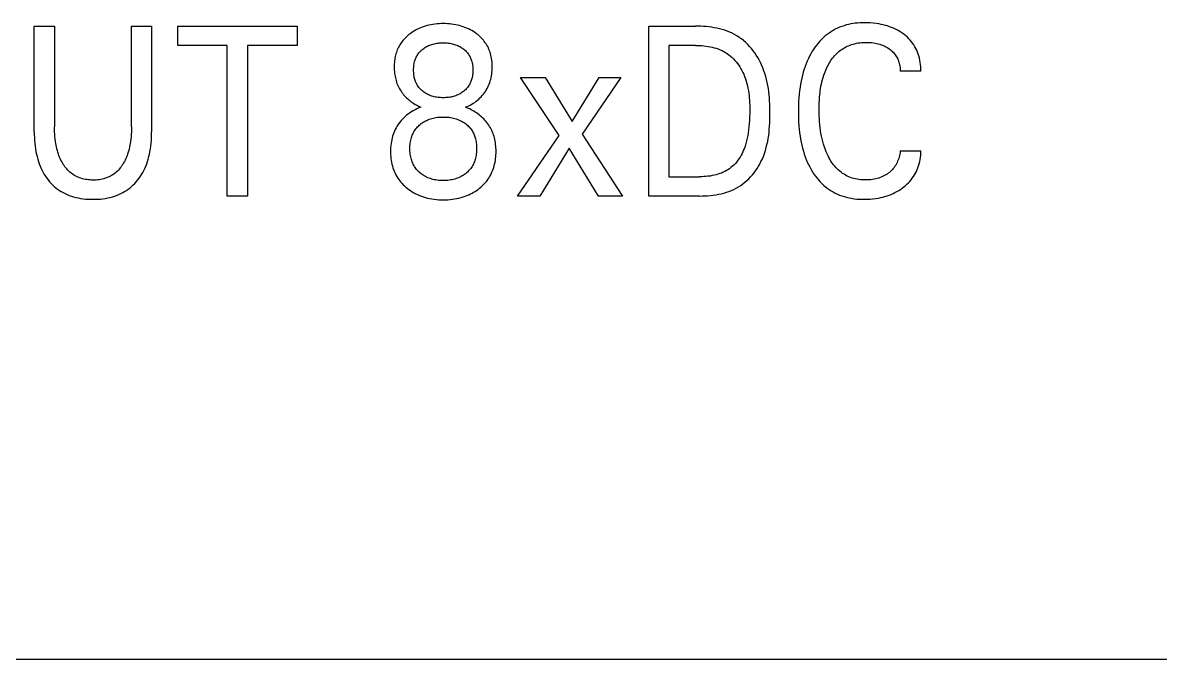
# Model space of a CAD drawing. Extents: x 0 to 420, y 0 to 297.
# Drawn here: x 161.3 to 176.03, y 225.97 to 234.21 of the extents above; entities that cross this region are included whole.
import ezdxf

# ---------------------------------------------------------------- set-up
doc = ezdxf.new("R2010")
doc.units = 0
doc.header["$LTSCALE"] = 23.1
doc.layers.add('10000_FRONT', color=7, linetype='CONTINUOUS')

msp = doc.modelspace()

# ---------------------------------------------------------------- linework, layer by layer
at = {"layer": '10000_FRONT', "color": 7, "linetype": 'CONTINUOUS'}
for p, q in [((161.448, 232.798), (161.448, 234.168)), ((161.448, 234.168), (161.71, 234.168)), ((161.71, 234.168), (161.71, 232.863)), ((162.707, 232.863), (162.707, 234.168)), ((162.707, 234.168), (162.968, 234.168)), ((162.968, 234.168), (162.968, 232.798)), ((163.305, 233.919), (163.305, 234.168)), ((163.305, 234.168), (164.85, 234.168)), ((164.85, 234.168), (164.85, 233.919)), ((166.461, 234.152), (166.438, 234.143)), ((166.485, 234.161), (166.461, 234.152)), ((166.509, 234.169), (166.485, 234.161)), ((166.533, 234.176), (166.509, 234.169)), ((166.557, 234.181), (166.533, 234.176)), ((166.582, 234.187), (166.557, 234.181)), ((166.608, 234.191), (166.582, 234.187)), ((166.635, 234.195), (166.608, 234.191)), ((166.662, 234.198), (166.635, 234.195)), ((166.689, 234.2), (166.662, 234.198)), ((166.716, 234.201), (166.689, 234.2)), ((166.743, 234.201), (166.716, 234.201)), ((166.77, 234.201), (166.743, 234.201)), ((166.797, 234.2), (166.77, 234.201)), ((166.824, 234.198), (166.797, 234.2)), ((166.85, 234.195), (166.824, 234.198)), ((166.877, 234.191), (166.85, 234.195)), ((166.904, 234.187), (166.877, 234.191)), ((166.928, 234.181), (166.904, 234.187)), ((166.953, 234.176), (166.928, 234.181)), ((166.977, 234.169), (166.953, 234.176)), ((167.001, 234.161), (166.977, 234.169)), ((167.024, 234.152), (167.001, 234.161)), ((167.047, 234.143), (167.024, 234.152)), ((169.403, 231.968), (169.403, 234.168)), ((169.403, 234.168), (170.009, 234.168)), ((170.044, 234.168), (170.009, 234.168)), ((170.078, 234.167), (170.044, 234.168)), ((170.113, 234.165), (170.078, 234.167)), ((170.148, 234.162), (170.113, 234.165)), ((170.183, 234.159), (170.148, 234.162)), ((170.218, 234.154), (170.183, 234.159)), ((170.252, 234.148), (170.218, 234.154)), ((170.286, 234.141), (170.252, 234.148)), ((171.873, 234.153), (171.845, 234.141)), ((171.902, 234.164), (171.873, 234.153)), ((171.931, 234.174), (171.902, 234.164)), ((171.96, 234.183), (171.931, 234.174)), ((171.989, 234.19), (171.96, 234.183)), ((172.018, 234.196), (171.989, 234.19)), ((172.047, 234.201), (172.018, 234.196)), ((172.077, 234.205), (172.047, 234.201)), ((172.106, 234.208), (172.077, 234.205)), ((172.136, 234.21), (172.106, 234.208)), ((172.166, 234.212), (172.136, 234.21)), ((172.196, 234.212), (172.166, 234.212)), ((172.234, 234.212), (172.196, 234.212)), ((172.271, 234.21), (172.234, 234.212)), ((172.309, 234.207), (172.271, 234.21)), ((172.346, 234.202), (172.309, 234.207)), ((172.383, 234.197), (172.346, 234.202)), ((172.412, 234.191), (172.383, 234.197)), ((172.439, 234.185), (172.412, 234.191)), ((172.467, 234.178), (172.439, 234.185)), ((172.495, 234.17), (172.467, 234.178)), ((172.522, 234.161), (172.495, 234.17)), ((172.548, 234.15), (172.522, 234.161)), ((172.573, 234.14), (172.548, 234.15)), ((166.233, 233.997), (166.221, 233.983)), ((166.245, 234.01), (166.233, 233.997)), ((166.258, 234.023), (166.245, 234.01)), ((166.271, 234.036), (166.258, 234.023)), ((166.284, 234.048), (166.271, 234.036)), ((166.298, 234.059), (166.284, 234.048)), ((166.313, 234.07), (166.298, 234.059)), ((166.33, 234.082), (166.313, 234.07)), ((166.347, 234.094), (166.33, 234.082)), ((166.364, 234.105), (166.347, 234.094)), ((166.382, 234.115), (166.364, 234.105)), ((166.401, 234.125), (166.382, 234.115)), ((166.419, 234.134), (166.401, 234.125)), ((166.438, 234.143), (166.419, 234.134)), ((167.069, 234.133), (167.047, 234.143)), ((167.091, 234.122), (167.069, 234.133)), ((167.112, 234.11), (167.091, 234.122)), ((167.133, 234.098), (167.112, 234.11)), ((167.153, 234.084), (167.133, 234.098)), ((167.173, 234.07), (167.153, 234.084)), ((167.189, 234.058), (167.173, 234.07)), ((167.204, 234.045), (167.189, 234.058)), ((167.22, 234.031), (167.204, 234.045)), ((167.234, 234.017), (167.22, 234.031)), ((167.248, 234.002), (167.234, 234.017)), ((167.262, 233.987), (167.248, 234.002)), ((170.321, 234.133), (170.286, 234.141)), ((170.354, 234.124), (170.321, 234.133)), ((170.387, 234.114), (170.354, 234.124)), ((170.42, 234.103), (170.387, 234.114)), ((170.452, 234.09), (170.42, 234.103)), ((170.484, 234.075), (170.452, 234.09)), ((170.514, 234.06), (170.484, 234.075)), ((170.544, 234.043), (170.514, 234.06)), ((170.574, 234.023), (170.544, 234.043)), ((170.603, 234.003), (170.574, 234.023)), ((170.631, 233.98), (170.603, 234.003)), ((171.641, 233.997), (171.619, 233.974)), ((171.664, 234.019), (171.641, 233.997)), ((171.688, 234.041), (171.664, 234.019)), ((171.713, 234.061), (171.688, 234.041)), ((171.738, 234.079), (171.713, 234.061)), ((171.763, 234.096), (171.738, 234.079)), ((171.79, 234.112), (171.763, 234.096)), ((171.817, 234.127), (171.79, 234.112)), ((171.845, 234.141), (171.817, 234.127)), ((172.598, 234.128), (172.573, 234.14)), ((172.622, 234.116), (172.598, 234.128)), ((172.645, 234.103), (172.622, 234.116)), ((172.668, 234.089), (172.645, 234.103)), ((172.691, 234.073), (172.668, 234.089)), ((172.712, 234.058), (172.691, 234.073)), ((172.733, 234.041), (172.712, 234.058)), ((172.752, 234.024), (172.733, 234.041)), ((172.771, 234.005), (172.752, 234.024)), ((172.789, 233.986), (172.771, 234.005)), ((163.947, 233.919), (163.305, 233.919)), ((163.947, 231.968), (163.947, 233.919)), ((164.209, 233.919), (164.209, 231.968)), ((164.85, 233.919), (164.209, 233.919)), ((166.148, 233.861), (166.142, 233.845)), ((166.155, 233.878), (166.148, 233.861)), ((166.163, 233.894), (166.155, 233.878)), ((166.171, 233.909), (166.163, 233.894)), ((166.18, 233.925), (166.171, 233.909)), ((166.189, 233.94), (166.18, 233.925)), ((166.199, 233.954), (166.189, 233.94)), ((166.21, 233.969), (166.199, 233.954)), ((166.221, 233.983), (166.21, 233.969)), ((166.447, 233.842), (166.457, 233.852)), ((166.457, 233.852), (166.467, 233.862)), ((166.467, 233.862), (166.478, 233.871)), ((166.478, 233.871), (166.49, 233.879)), ((166.49, 233.879), (166.502, 233.888)), ((166.502, 233.888), (166.514, 233.896)), ((166.514, 233.896), (166.527, 233.903)), ((166.527, 233.903), (166.54, 233.909)), ((166.54, 233.909), (166.553, 233.916)), ((166.553, 233.916), (166.568, 233.922)), ((166.568, 233.922), (166.582, 233.927)), ((166.582, 233.927), (166.597, 233.932)), ((166.597, 233.932), (166.612, 233.936)), ((166.612, 233.936), (166.627, 233.94)), ((166.627, 233.94), (166.642, 233.943)), ((166.642, 233.943), (166.658, 233.946)), ((166.658, 233.946), (166.675, 233.948)), ((166.675, 233.948), (166.692, 233.95)), ((166.692, 233.95), (166.709, 233.951)), ((166.709, 233.951), (166.726, 233.951)), ((166.726, 233.951), (166.743, 233.952)), ((166.743, 233.952), (166.76, 233.951)), ((166.76, 233.951), (166.777, 233.951)), ((166.777, 233.951), (166.794, 233.95)), ((166.794, 233.95), (166.81, 233.948)), ((166.81, 233.948), (166.827, 233.946)), ((166.827, 233.946), (166.844, 233.943)), ((166.844, 233.943), (166.859, 233.94)), ((166.859, 233.94), (166.874, 233.936)), ((166.874, 233.936), (166.889, 233.932)), ((166.889, 233.932), (166.903, 233.927)), ((166.903, 233.927), (166.918, 233.922)), ((166.918, 233.922), (166.932, 233.916)), ((166.932, 233.916), (166.945, 233.909)), ((166.945, 233.909), (166.958, 233.903)), ((166.958, 233.903), (166.971, 233.896)), ((166.971, 233.896), (166.983, 233.888)), ((166.983, 233.888), (166.996, 233.879)), ((166.996, 233.879), (167.007, 233.871)), ((167.007, 233.871), (167.009, 233.869)), ((167.009, 233.869), (167.02, 233.86)), ((167.02, 233.86), (167.03, 233.851)), ((167.03, 233.851), (167.039, 233.841)), ((167.274, 233.971), (167.262, 233.987)), ((167.287, 233.954), (167.274, 233.971)), ((167.298, 233.938), (167.287, 233.954)), ((167.308, 233.921), (167.298, 233.938)), ((167.318, 233.903), (167.308, 233.921)), ((167.327, 233.886), (167.318, 233.903)), ((167.335, 233.867), (167.327, 233.886)), ((167.342, 233.849), (167.335, 233.867)), ((167.349, 233.83), (167.342, 233.849)), ((169.665, 233.919), (169.665, 232.218)), ((170.009, 233.919), (169.665, 233.919)), ((170.009, 233.919), (170.036, 233.919)), ((170.036, 233.919), (170.063, 233.918)), ((170.063, 233.918), (170.09, 233.916)), ((170.09, 233.916), (170.117, 233.914)), ((170.117, 233.914), (170.144, 233.91)), ((170.144, 233.91), (170.171, 233.906)), ((170.171, 233.906), (170.198, 233.901)), ((170.198, 233.901), (170.225, 233.896)), ((170.225, 233.896), (170.251, 233.889)), ((170.251, 233.889), (170.277, 233.881)), ((170.277, 233.881), (170.302, 233.872)), ((170.302, 233.872), (170.327, 233.862)), ((170.327, 233.862), (170.352, 233.851)), ((170.352, 233.851), (170.376, 233.839)), ((170.658, 233.957), (170.631, 233.98)), ((170.684, 233.932), (170.658, 233.957)), ((170.708, 233.906), (170.684, 233.932)), ((170.732, 233.879), (170.708, 233.906)), ((170.755, 233.85), (170.732, 233.879)), ((170.776, 233.821), (170.755, 233.85)), ((171.541, 233.872), (171.521, 233.842)), ((171.559, 233.899), (171.541, 233.872)), ((171.578, 233.924), (171.559, 233.899)), ((171.598, 233.949), (171.578, 233.924)), ((171.619, 233.974), (171.598, 233.949)), ((171.87, 233.843), (171.886, 233.855)), ((171.886, 233.855), (171.903, 233.867)), ((171.903, 233.867), (171.919, 233.878)), ((171.919, 233.878), (171.937, 233.888)), ((171.937, 233.888), (171.955, 233.898)), ((171.955, 233.898), (171.973, 233.907)), ((171.973, 233.907), (171.991, 233.915)), ((171.991, 233.915), (172.01, 233.922)), ((172.01, 233.922), (172.029, 233.929)), ((172.029, 233.929), (172.05, 233.936)), ((172.05, 233.936), (172.071, 233.941)), ((172.071, 233.941), (172.092, 233.946)), ((172.092, 233.946), (172.114, 233.95)), ((172.114, 233.95), (172.136, 233.953)), ((172.136, 233.953), (172.157, 233.955)), ((172.157, 233.955), (172.179, 233.957)), ((172.179, 233.957), (172.201, 233.958)), ((172.201, 233.958), (172.223, 233.958)), ((172.223, 233.958), (172.245, 233.958)), ((172.245, 233.958), (172.267, 233.956)), ((172.267, 233.956), (172.289, 233.955)), ((172.289, 233.955), (172.311, 233.952)), ((172.311, 233.952), (172.333, 233.949)), ((172.333, 233.949), (172.353, 233.945)), ((172.353, 233.945), (172.373, 233.94)), ((172.373, 233.94), (172.393, 233.934)), ((172.393, 233.934), (172.412, 233.928)), ((172.412, 233.928), (172.431, 233.921)), ((172.431, 233.921), (172.449, 233.913)), ((172.449, 233.913), (172.466, 233.904)), ((172.466, 233.904), (172.483, 233.895)), ((172.483, 233.895), (172.5, 233.885)), ((172.5, 233.885), (172.516, 233.874)), ((172.516, 233.874), (172.529, 233.864)), ((172.529, 233.864), (172.541, 233.854)), ((172.541, 233.854), (172.553, 233.844)), ((172.806, 233.966), (172.789, 233.986)), ((172.822, 233.945), (172.806, 233.966)), ((172.837, 233.924), (172.822, 233.945)), ((172.85, 233.901), (172.837, 233.924)), ((172.862, 233.879), (172.85, 233.901)), ((172.874, 233.855), (172.862, 233.879)), ((172.884, 233.831), (172.874, 233.855)), ((166.112, 233.717), (166.11, 233.698)), ((166.115, 233.736), (166.112, 233.717)), ((166.118, 233.755), (166.115, 233.736)), ((166.121, 233.774), (166.118, 233.755)), ((166.126, 233.792), (166.121, 233.774)), ((166.131, 233.811), (166.126, 233.792)), ((166.136, 233.828), (166.131, 233.811)), ((166.142, 233.845), (166.136, 233.828)), ((166.368, 233.693), (166.372, 233.708)), ((166.372, 233.708), (166.376, 233.72)), ((166.376, 233.72), (166.379, 233.732)), ((166.379, 233.732), (166.384, 233.744)), ((166.384, 233.744), (166.388, 233.755)), ((166.388, 233.755), (166.394, 233.767)), ((166.394, 233.767), (166.399, 233.778)), ((166.399, 233.778), (166.405, 233.788)), ((166.405, 233.788), (166.412, 233.799)), ((166.412, 233.799), (166.42, 233.81)), ((166.42, 233.81), (166.428, 233.822)), ((166.428, 233.822), (166.437, 233.832)), ((166.437, 233.832), (166.447, 233.842)), ((167.039, 233.841), (167.049, 233.831)), ((167.049, 233.831), (167.058, 233.821)), ((167.058, 233.821), (167.066, 233.81)), ((167.066, 233.81), (167.074, 233.799)), ((167.074, 233.799), (167.08, 233.788)), ((167.08, 233.788), (167.086, 233.778)), ((167.086, 233.778), (167.092, 233.767)), ((167.092, 233.767), (167.097, 233.755)), ((167.097, 233.755), (167.102, 233.744)), ((167.102, 233.744), (167.106, 233.732)), ((167.106, 233.732), (167.11, 233.72)), ((167.11, 233.72), (167.113, 233.708)), ((167.113, 233.708), (167.117, 233.693)), ((167.355, 233.811), (167.349, 233.83)), ((167.36, 233.79), (167.355, 233.811)), ((167.365, 233.769), (167.36, 233.79)), ((167.369, 233.748), (167.365, 233.769)), ((167.372, 233.726), (167.369, 233.748)), ((167.375, 233.705), (167.372, 233.726)), ((167.376, 233.683), (167.375, 233.705)), ((170.376, 233.839), (170.399, 233.826)), ((170.399, 233.826), (170.421, 233.811)), ((170.421, 233.811), (170.442, 233.796)), ((170.442, 233.796), (170.462, 233.779)), ((170.462, 233.779), (170.482, 233.762)), ((170.482, 233.762), (170.501, 233.743)), ((170.501, 233.743), (170.519, 233.724)), ((170.519, 233.724), (170.536, 233.704)), ((170.536, 233.704), (170.552, 233.683)), ((170.796, 233.791), (170.776, 233.821)), ((170.815, 233.761), (170.796, 233.791)), ((170.833, 233.73), (170.815, 233.761)), ((170.85, 233.698), (170.833, 233.73)), ((171.455, 233.714), (171.442, 233.681)), ((171.47, 233.747), (171.455, 233.714)), ((171.486, 233.779), (171.47, 233.747)), ((171.503, 233.811), (171.486, 233.779)), ((171.521, 233.842), (171.503, 233.811)), ((171.747, 233.699), (171.758, 233.717)), ((171.758, 233.717), (171.77, 233.734)), ((171.77, 233.734), (171.783, 233.752)), ((171.783, 233.752), (171.796, 233.768)), ((171.796, 233.768), (171.809, 233.784)), ((171.809, 233.784), (171.824, 233.8)), ((171.824, 233.8), (171.839, 233.815)), ((171.839, 233.815), (171.854, 233.829)), ((171.854, 233.829), (171.87, 233.843)), ((172.553, 233.844), (172.564, 233.833)), ((172.564, 233.833), (172.575, 233.822)), ((172.575, 233.822), (172.585, 233.81)), ((172.585, 233.81), (172.595, 233.797)), ((172.595, 233.797), (172.604, 233.785)), ((172.604, 233.785), (172.612, 233.772)), ((172.612, 233.772), (172.619, 233.758)), ((172.619, 233.758), (172.626, 233.744)), ((172.626, 233.744), (172.632, 233.73)), ((172.632, 233.73), (172.638, 233.716)), ((172.638, 233.716), (172.643, 233.701)), ((172.893, 233.807), (172.884, 233.831)), ((172.901, 233.782), (172.893, 233.807)), ((172.908, 233.755), (172.901, 233.782)), ((172.914, 233.727), (172.908, 233.755)), ((172.919, 233.699), (172.914, 233.727)), ((166.109, 233.678), (166.108, 233.659)), ((166.108, 233.659), (166.108, 233.64)), ((166.108, 233.64), (166.108, 233.62)), ((166.108, 233.62), (166.109, 233.599)), ((166.11, 233.698), (166.109, 233.678)), ((166.109, 233.599), (166.11, 233.579)), ((166.11, 233.579), (166.113, 233.559)), ((166.113, 233.559), (166.115, 233.539)), ((166.359, 233.615), (166.36, 233.631)), ((166.359, 233.599), (166.359, 233.615)), ((166.359, 233.583), (166.359, 233.599)), ((166.36, 233.568), (166.359, 233.583)), ((166.36, 233.631), (166.361, 233.647)), ((166.361, 233.552), (166.36, 233.568)), ((166.361, 233.647), (166.363, 233.662)), ((166.363, 233.662), (166.365, 233.678)), ((166.365, 233.678), (166.368, 233.693)), ((167.117, 233.693), (167.12, 233.678)), ((167.12, 233.678), (167.123, 233.662)), ((167.123, 233.662), (167.124, 233.647)), ((167.124, 233.647), (167.126, 233.631)), ((167.126, 233.568), (167.124, 233.552)), ((167.126, 233.631), (167.126, 233.615)), ((167.126, 233.615), (167.127, 233.599)), ((167.127, 233.599), (167.126, 233.583)), ((167.126, 233.583), (167.126, 233.568)), ((167.371, 233.547), (167.374, 233.57)), ((167.374, 233.57), (167.376, 233.593)), ((167.377, 233.662), (167.376, 233.683)), ((167.376, 233.593), (167.377, 233.617)), ((167.378, 233.64), (167.377, 233.662)), ((167.377, 233.617), (167.378, 233.64)), ((170.552, 233.683), (170.568, 233.661)), ((170.568, 233.661), (170.583, 233.639)), ((170.583, 233.639), (170.596, 233.616)), ((170.596, 233.616), (170.609, 233.593)), ((170.609, 233.593), (170.621, 233.569)), ((170.621, 233.569), (170.633, 233.545)), ((170.865, 233.665), (170.85, 233.698)), ((170.881, 233.628), (170.865, 233.665)), ((170.895, 233.591), (170.881, 233.628)), ((170.908, 233.553), (170.895, 233.591)), ((171.404, 233.571), (171.394, 233.533)), ((171.416, 233.609), (171.404, 233.571)), ((171.429, 233.647), (171.416, 233.609)), ((171.442, 233.681), (171.429, 233.647)), ((171.677, 233.554), (171.686, 233.575)), ((171.686, 233.575), (171.694, 233.597)), ((171.694, 233.597), (171.704, 233.618)), ((171.704, 233.618), (171.713, 233.639)), ((171.713, 233.639), (171.724, 233.659)), ((171.724, 233.659), (171.735, 233.679)), ((171.735, 233.679), (171.747, 233.699)), ((172.643, 233.701), (172.647, 233.685)), ((172.647, 233.685), (172.651, 233.669)), ((172.651, 233.669), (172.654, 233.652)), ((172.654, 233.652), (172.656, 233.635)), ((172.656, 233.635), (172.658, 233.619)), ((172.658, 233.619), (172.658, 233.602)), ((172.658, 233.602), (172.658, 233.585)), ((172.927, 233.585), (172.658, 233.585)), ((172.923, 233.67), (172.919, 233.699)), ((172.926, 233.642), (172.923, 233.67)), ((172.927, 233.614), (172.926, 233.642)), ((172.927, 233.585), (172.927, 233.614)), ((166.115, 233.539), (166.119, 233.519)), ((166.119, 233.519), (166.123, 233.5)), ((166.123, 233.5), (166.127, 233.48)), ((166.127, 233.48), (166.132, 233.462)), ((166.132, 233.462), (166.138, 233.444)), ((166.138, 233.444), (166.144, 233.426)), ((166.144, 233.426), (166.151, 233.409)), ((166.151, 233.409), (166.159, 233.392)), ((166.363, 233.536), (166.361, 233.552)), ((166.365, 233.52), (166.363, 233.536)), ((166.368, 233.505), (166.365, 233.52)), ((166.372, 233.489), (166.368, 233.505)), ((166.375, 233.477), (166.372, 233.489)), ((166.379, 233.465), (166.375, 233.477)), ((166.383, 233.453), (166.379, 233.465)), ((166.388, 233.442), (166.383, 233.453)), ((166.393, 233.43), (166.388, 233.442)), ((166.399, 233.419), (166.393, 233.43)), ((166.405, 233.408), (166.399, 233.419)), ((166.411, 233.398), (166.405, 233.408)), ((167.081, 233.408), (167.074, 233.398)), ((167.087, 233.419), (167.081, 233.408)), ((167.092, 233.43), (167.087, 233.419)), ((167.097, 233.442), (167.092, 233.43)), ((167.102, 233.453), (167.097, 233.442)), ((167.106, 233.465), (167.102, 233.453)), ((167.11, 233.477), (167.106, 233.465)), ((167.113, 233.489), (167.11, 233.477)), ((167.117, 233.505), (167.113, 233.489)), ((167.12, 233.52), (167.117, 233.505)), ((167.123, 233.536), (167.12, 233.52)), ((167.124, 233.552), (167.123, 233.536)), ((167.33, 233.398), (167.338, 233.418)), ((167.338, 233.418), (167.346, 233.438)), ((167.346, 233.438), (167.352, 233.459)), ((167.352, 233.459), (167.358, 233.479)), ((167.358, 233.479), (167.363, 233.502)), ((167.363, 233.502), (167.368, 233.524)), ((167.368, 233.524), (167.371, 233.547)), ((168.242, 232.753), (167.741, 233.501)), ((167.741, 233.501), (168.064, 233.501)), ((168.064, 233.501), (168.41, 232.935)), ((168.41, 232.935), (168.761, 233.501)), ((169.043, 233.501), (168.543, 232.767)), ((168.761, 233.501), (169.043, 233.501)), ((170.633, 233.545), (170.645, 233.516)), ((170.645, 233.516), (170.656, 233.486)), ((170.656, 233.486), (170.665, 233.456)), ((170.665, 233.456), (170.674, 233.426)), ((170.674, 233.426), (170.681, 233.395)), ((170.919, 233.515), (170.908, 233.553)), ((170.929, 233.476), (170.919, 233.515)), ((170.938, 233.438), (170.929, 233.476)), ((170.946, 233.398), (170.938, 233.438)), ((171.369, 233.415), (171.362, 233.376)), ((171.376, 233.455), (171.369, 233.415)), ((171.384, 233.494), (171.376, 233.455)), ((171.394, 233.533), (171.384, 233.494)), ((171.633, 233.389), (171.639, 233.418)), ((171.639, 233.418), (171.646, 233.447)), ((171.646, 233.447), (171.653, 233.475)), ((171.653, 233.475), (171.661, 233.504)), ((171.661, 233.504), (171.67, 233.532)), ((171.67, 233.532), (171.677, 233.554)), ((166.159, 233.392), (166.167, 233.375)), ((166.167, 233.375), (166.176, 233.358)), ((166.176, 233.358), (166.186, 233.342)), ((166.186, 233.342), (166.196, 233.326)), ((166.196, 233.326), (166.207, 233.31)), ((166.207, 233.31), (166.218, 233.295)), ((166.218, 233.295), (166.23, 233.28)), ((166.23, 233.28), (166.243, 233.266)), ((166.243, 233.266), (166.256, 233.252)), ((166.419, 233.386), (166.411, 233.398)), ((166.428, 233.375), (166.419, 233.386)), ((166.437, 233.364), (166.428, 233.375)), ((166.446, 233.354), (166.437, 233.364)), ((166.456, 233.344), (166.446, 233.354)), ((166.466, 233.334), (166.456, 233.344)), ((166.477, 233.325), (166.466, 233.334)), ((166.489, 233.316), (166.477, 233.325)), ((166.501, 233.307), (166.489, 233.316)), ((166.513, 233.299), (166.501, 233.307)), ((166.526, 233.292), (166.513, 233.299)), ((166.539, 233.285), (166.526, 233.292)), ((166.552, 233.278), (166.539, 233.285)), ((166.566, 233.272), (166.552, 233.278)), ((166.581, 233.266), (166.566, 233.272)), ((166.596, 233.262), (166.581, 233.266)), ((166.611, 233.257), (166.596, 233.262)), ((166.89, 233.262), (166.875, 233.257)), ((166.904, 233.266), (166.89, 233.262)), ((166.919, 233.272), (166.904, 233.266)), ((166.933, 233.278), (166.919, 233.272)), ((166.947, 233.285), (166.933, 233.278)), ((166.96, 233.292), (166.947, 233.285)), ((166.972, 233.299), (166.96, 233.292)), ((166.985, 233.307), (166.972, 233.299)), ((166.997, 233.316), (166.985, 233.307)), ((167.009, 233.325), (166.997, 233.316)), ((167.019, 233.334), (167.009, 233.325)), ((167.03, 233.344), (167.019, 233.334)), ((167.04, 233.354), (167.03, 233.344)), ((167.049, 233.364), (167.04, 233.354)), ((167.058, 233.375), (167.049, 233.364)), ((167.066, 233.386), (167.058, 233.375)), ((167.074, 233.398), (167.066, 233.386)), ((167.234, 233.254), (167.248, 233.27)), ((167.248, 233.27), (167.262, 233.287)), ((167.262, 233.287), (167.276, 233.304)), ((167.276, 233.304), (167.288, 233.322)), ((167.288, 233.322), (167.3, 233.34)), ((167.3, 233.34), (167.311, 233.359)), ((167.311, 233.359), (167.321, 233.378)), ((167.321, 233.378), (167.33, 233.398)), ((170.681, 233.395), (170.688, 233.364)), ((170.688, 233.364), (170.693, 233.332)), ((170.693, 233.332), (170.698, 233.301)), ((170.698, 233.301), (170.702, 233.269)), ((170.702, 233.269), (170.705, 233.238)), ((170.952, 233.359), (170.946, 233.398)), ((170.957, 233.319), (170.952, 233.359)), ((170.962, 233.279), (170.957, 233.319)), ((170.965, 233.239), (170.962, 233.279)), ((171.351, 233.286), (171.347, 233.24)), ((171.356, 233.331), (171.351, 233.286)), ((171.362, 233.376), (171.356, 233.331)), ((171.614, 233.246), (171.618, 233.283)), ((171.618, 233.283), (171.621, 233.307)), ((171.621, 233.307), (171.624, 233.33)), ((171.624, 233.33), (171.628, 233.36)), ((171.628, 233.36), (171.633, 233.389)), ((166.256, 233.252), (166.269, 233.238)), ((166.269, 233.238), (166.283, 233.225)), ((166.283, 233.225), (166.296, 233.214)), ((166.296, 233.214), (166.309, 233.203)), ((166.309, 233.203), (166.322, 233.192)), ((166.322, 233.192), (166.336, 233.182)), ((166.336, 233.182), (166.35, 233.173)), ((166.35, 233.173), (166.364, 233.164)), ((166.364, 233.164), (166.379, 233.155)), ((166.379, 233.155), (166.393, 233.147)), ((166.393, 233.147), (166.408, 233.139)), ((166.408, 233.139), (166.423, 233.132)), ((166.423, 233.132), (166.438, 233.125)), ((166.454, 233.119), (166.428, 233.109)), ((166.438, 233.125), (166.454, 233.119)), ((166.626, 233.253), (166.611, 233.257)), ((166.641, 233.25), (166.626, 233.253)), ((166.658, 233.247), (166.641, 233.25)), ((166.675, 233.245), (166.658, 233.247)), ((166.692, 233.243), (166.675, 233.245)), ((166.709, 233.242), (166.692, 233.243)), ((166.726, 233.241), (166.709, 233.242)), ((166.743, 233.241), (166.726, 233.241)), ((166.76, 233.241), (166.743, 233.241)), ((166.777, 233.242), (166.76, 233.241)), ((166.794, 233.243), (166.777, 233.242)), ((166.811, 233.245), (166.794, 233.243)), ((166.828, 233.247), (166.811, 233.245)), ((166.845, 233.25), (166.828, 233.247)), ((166.86, 233.253), (166.845, 233.25)), ((166.875, 233.257), (166.86, 233.253)), ((167.032, 233.118), (167.052, 233.126)), ((167.05, 233.111), (167.032, 233.118)), ((167.052, 233.126), (167.073, 233.136)), ((167.073, 233.136), (167.093, 233.146)), ((167.093, 233.146), (167.112, 233.157)), ((167.112, 233.157), (167.131, 233.169)), ((167.131, 233.169), (167.15, 233.181)), ((167.15, 233.181), (167.168, 233.195)), ((167.168, 233.195), (167.186, 233.209)), ((167.186, 233.209), (167.203, 233.224)), ((167.203, 233.224), (167.218, 233.238)), ((167.218, 233.238), (167.234, 233.254)), ((170.705, 233.238), (170.707, 233.206)), ((170.707, 233.206), (170.709, 233.174)), ((170.709, 233.174), (170.71, 233.142)), ((170.71, 233.142), (170.71, 233.11)), ((170.968, 233.199), (170.965, 233.239)), ((170.97, 233.158), (170.968, 233.199)), ((170.971, 233.118), (170.97, 233.158)), ((170.972, 233.077), (170.971, 233.118)), ((171.341, 233.149), (171.34, 233.104)), ((171.344, 233.195), (171.341, 233.149)), ((171.347, 233.24), (171.344, 233.195)), ((171.608, 233.094), (171.609, 233.132)), ((171.609, 233.132), (171.61, 233.17)), ((171.61, 233.17), (171.612, 233.208)), ((171.612, 233.208), (171.614, 233.246)), ((166.232, 232.98), (166.215, 232.963)), ((166.249, 232.996), (166.232, 232.98)), ((166.269, 233.013), (166.249, 232.996)), ((166.289, 233.03), (166.269, 233.013)), ((166.31, 233.045), (166.289, 233.03)), ((166.332, 233.06), (166.31, 233.045)), ((166.355, 233.073), (166.332, 233.06)), ((166.379, 233.086), (166.355, 233.073)), ((166.403, 233.098), (166.379, 233.086)), ((166.428, 233.109), (166.403, 233.098)), ((166.562, 232.962), (166.578, 232.967)), ((166.578, 232.967), (166.595, 232.972)), ((166.595, 232.972), (166.612, 232.977)), ((166.612, 232.977), (166.629, 232.981)), ((166.629, 232.981), (166.648, 232.984)), ((166.648, 232.984), (166.666, 232.987)), ((166.666, 232.987), (166.685, 232.989)), ((166.685, 232.989), (166.705, 232.99)), ((166.705, 232.99), (166.724, 232.991)), ((166.724, 232.991), (166.743, 232.991)), ((166.743, 232.991), (166.762, 232.991)), ((166.762, 232.991), (166.781, 232.99)), ((166.781, 232.99), (166.8, 232.989)), ((166.8, 232.989), (166.819, 232.987)), ((166.819, 232.987), (166.838, 232.984)), ((166.838, 232.984), (166.857, 232.981)), ((166.857, 232.981), (166.875, 232.977)), ((166.875, 232.977), (166.892, 232.972)), ((166.892, 232.972), (166.908, 232.967)), ((166.908, 232.967), (166.925, 232.962)), ((167.069, 233.103), (167.05, 233.111)), ((167.087, 233.095), (167.069, 233.103)), ((167.105, 233.086), (167.087, 233.095)), ((167.123, 233.076), (167.105, 233.086)), ((167.14, 233.066), (167.123, 233.076)), ((167.157, 233.056), (167.14, 233.066)), ((167.174, 233.045), (167.157, 233.056)), ((167.191, 233.033), (167.174, 233.045)), ((167.207, 233.021), (167.191, 233.033)), ((167.222, 233.008), (167.207, 233.021)), ((167.238, 232.994), (167.222, 233.008)), ((167.253, 232.98), (167.238, 232.994)), ((167.267, 232.966), (167.253, 232.98)), ((167.281, 232.951), (167.267, 232.966)), ((170.709, 232.993), (170.707, 232.95)), ((170.71, 233.035), (170.709, 232.993)), ((170.71, 233.11), (170.71, 233.079)), ((170.71, 233.079), (170.71, 233.035)), ((170.971, 232.955), (170.972, 232.996)), ((170.972, 233.036), (170.972, 233.077)), ((170.972, 232.996), (170.972, 233.036)), ((171.34, 233.104), (171.34, 233.058)), ((171.34, 233.058), (171.34, 233.013)), ((171.34, 233.013), (171.341, 232.968)), ((171.341, 232.968), (171.344, 232.923)), ((171.609, 233.053), (171.608, 233.094)), ((171.61, 233.013), (171.609, 233.053)), ((171.612, 232.972), (171.61, 233.013)), ((171.614, 232.931), (171.612, 232.972)), ((161.71, 232.832), (161.71, 232.863)), ((161.711, 232.8), (161.71, 232.832)), ((162.707, 232.832), (162.706, 232.8)), ((162.707, 232.863), (162.707, 232.832)), ((166.122, 232.829), (166.112, 232.808)), ((166.133, 232.85), (166.122, 232.829)), ((166.144, 232.87), (166.133, 232.85)), ((166.157, 232.89), (166.144, 232.87)), ((166.17, 232.909), (166.157, 232.89)), ((166.185, 232.928), (166.17, 232.909)), ((166.2, 232.946), (166.185, 232.928)), ((166.215, 232.963), (166.2, 232.946)), ((166.37, 232.812), (166.379, 232.825)), ((166.379, 232.825), (166.389, 232.838)), ((166.389, 232.838), (166.399, 232.85)), ((166.399, 232.85), (166.409, 232.862)), ((166.409, 232.862), (166.421, 232.873)), ((166.421, 232.873), (166.432, 232.884)), ((166.432, 232.884), (166.444, 232.895)), ((166.444, 232.895), (166.457, 232.905)), ((166.457, 232.905), (166.471, 232.915)), ((166.471, 232.915), (166.485, 232.924)), ((166.485, 232.924), (166.499, 232.933)), ((166.499, 232.933), (166.514, 232.941)), ((166.514, 232.941), (166.529, 232.948)), ((166.529, 232.948), (166.545, 232.955)), ((166.545, 232.955), (166.562, 232.962)), ((166.925, 232.962), (166.941, 232.955)), ((166.941, 232.955), (166.957, 232.948)), ((166.957, 232.948), (166.972, 232.941)), ((166.972, 232.941), (166.987, 232.933)), ((166.987, 232.933), (167.002, 232.924)), ((167.002, 232.924), (167.016, 232.915)), ((167.016, 232.915), (167.029, 232.905)), ((167.029, 232.905), (167.043, 232.895)), ((167.043, 232.895), (167.055, 232.884)), ((167.055, 232.884), (167.066, 232.873)), ((167.066, 232.873), (167.077, 232.862)), ((167.077, 232.862), (167.088, 232.85)), ((167.088, 232.85), (167.098, 232.838)), ((167.098, 232.838), (167.107, 232.825)), ((167.107, 232.825), (167.116, 232.812)), ((167.295, 232.936), (167.281, 232.951)), ((167.308, 232.92), (167.295, 232.936)), ((167.32, 232.903), (167.308, 232.92)), ((167.332, 232.887), (167.32, 232.903)), ((167.343, 232.869), (167.332, 232.887)), ((167.353, 232.852), (167.343, 232.869)), ((167.362, 232.834), (167.353, 232.852)), ((167.371, 232.816), (167.362, 232.834)), ((170.695, 232.822), (170.69, 232.787)), ((170.7, 232.864), (170.695, 232.822)), ((170.704, 232.907), (170.7, 232.864)), ((170.707, 232.95), (170.704, 232.907)), ((170.961, 232.792), (170.964, 232.833)), ((170.964, 232.833), (170.967, 232.873)), ((170.967, 232.873), (170.97, 232.914)), ((170.97, 232.914), (170.971, 232.955)), ((171.344, 232.923), (171.347, 232.878)), ((171.347, 232.878), (171.351, 232.833)), ((171.351, 232.833), (171.356, 232.788)), ((171.618, 232.891), (171.614, 232.931)), ((171.623, 232.85), (171.618, 232.891)), ((171.627, 232.815), (171.623, 232.85)), ((161.448, 232.798), (161.449, 232.761)), ((161.449, 232.761), (161.45, 232.724)), ((161.45, 232.724), (161.452, 232.687)), ((161.452, 232.687), (161.455, 232.651)), ((161.713, 232.768), (161.711, 232.8)), ((161.716, 232.737), (161.713, 232.768)), ((161.719, 232.705), (161.716, 232.737)), ((161.723, 232.674), (161.719, 232.705)), ((161.726, 232.65), (161.723, 232.674)), ((162.695, 232.673), (162.691, 232.65)), ((162.699, 232.705), (162.695, 232.673)), ((162.702, 232.736), (162.699, 232.705)), ((162.704, 232.768), (162.702, 232.736)), ((162.706, 232.8), (162.704, 232.768)), ((162.961, 232.651), (162.964, 232.687)), ((162.964, 232.687), (162.966, 232.724)), ((162.966, 232.724), (162.967, 232.761)), ((162.967, 232.761), (162.968, 232.798)), ((166.071, 232.672), (166.067, 232.648)), ((166.076, 232.697), (166.071, 232.672)), ((166.081, 232.721), (166.076, 232.697)), ((166.088, 232.743), (166.081, 232.721)), ((166.095, 232.765), (166.088, 232.743)), ((166.103, 232.787), (166.095, 232.765)), ((166.112, 232.808), (166.103, 232.787)), ((166.316, 232.656), (166.319, 232.673)), ((166.319, 232.673), (166.322, 232.691)), ((166.322, 232.691), (166.326, 232.708)), ((166.326, 232.708), (166.331, 232.724)), ((166.331, 232.724), (166.336, 232.739)), ((166.336, 232.739), (166.341, 232.754)), ((166.341, 232.754), (166.348, 232.769)), ((166.348, 232.769), (166.354, 232.784)), ((166.354, 232.784), (166.362, 232.798)), ((166.362, 232.798), (166.37, 232.812)), ((167.116, 232.812), (167.124, 232.8)), ((167.124, 232.8), (167.13, 232.788)), ((167.13, 232.788), (167.137, 232.775)), ((167.137, 232.775), (167.143, 232.762)), ((167.143, 232.762), (167.148, 232.749)), ((167.148, 232.749), (167.153, 232.736)), ((167.153, 232.736), (167.157, 232.722)), ((167.157, 232.722), (167.161, 232.709)), ((167.161, 232.709), (167.165, 232.691)), ((167.165, 232.691), (167.168, 232.674)), ((167.168, 232.674), (167.171, 232.656)), ((167.379, 232.797), (167.371, 232.816)), ((167.387, 232.778), (167.379, 232.797)), ((167.394, 232.759), (167.387, 232.778)), ((167.4, 232.74), (167.394, 232.759)), ((167.405, 232.721), (167.4, 232.74)), ((167.411, 232.7), (167.405, 232.721)), ((167.415, 232.678), (167.411, 232.7)), ((167.418, 232.657), (167.415, 232.678)), ((167.704, 231.968), (168.242, 232.753)), ((168.543, 232.767), (169.065, 231.968)), ((170.669, 232.682), (170.66, 232.647)), ((170.677, 232.716), (170.669, 232.682)), ((170.684, 232.751), (170.677, 232.716)), ((170.69, 232.787), (170.684, 232.751)), ((170.934, 232.633), (170.943, 232.673)), ((170.943, 232.673), (170.95, 232.712)), ((170.95, 232.712), (170.956, 232.752)), ((170.956, 232.752), (170.961, 232.792)), ((171.356, 232.788), (171.362, 232.743)), ((171.362, 232.743), (171.369, 232.704)), ((171.369, 232.704), (171.376, 232.665)), ((171.633, 232.78), (171.627, 232.815)), ((171.64, 232.745), (171.633, 232.78)), ((171.647, 232.71), (171.64, 232.745)), ((171.656, 232.675), (171.647, 232.71)), ((171.665, 232.641), (171.656, 232.675)), ((161.455, 232.651), (161.459, 232.614)), ((161.459, 232.614), (161.464, 232.578)), ((161.464, 232.578), (161.47, 232.541)), ((161.47, 232.541), (161.477, 232.51)), ((161.731, 232.627), (161.726, 232.65)), ((161.735, 232.604), (161.731, 232.627)), ((161.741, 232.58), (161.735, 232.604)), ((161.747, 232.557), (161.741, 232.58)), ((161.753, 232.535), (161.747, 232.557)), ((161.761, 232.512), (161.753, 232.535)), ((162.664, 232.534), (162.657, 232.511)), ((162.671, 232.557), (162.664, 232.534)), ((162.677, 232.58), (162.671, 232.557)), ((162.682, 232.603), (162.677, 232.58)), ((162.687, 232.626), (162.682, 232.603)), ((162.691, 232.65), (162.687, 232.626)), ((162.939, 232.51), (162.946, 232.541)), ((162.946, 232.541), (162.952, 232.578)), ((162.952, 232.578), (162.957, 232.614)), ((162.957, 232.614), (162.961, 232.651)), ((166.061, 232.573), (166.06, 232.548)), ((166.06, 232.548), (166.061, 232.524)), ((166.062, 232.598), (166.061, 232.573)), ((166.061, 232.524), (166.062, 232.5)), ((166.064, 232.623), (166.062, 232.598)), ((166.067, 232.648), (166.064, 232.623)), ((166.311, 232.584), (166.312, 232.602)), ((166.312, 232.566), (166.311, 232.584)), ((166.312, 232.62), (166.314, 232.638)), ((166.312, 232.602), (166.312, 232.62)), ((166.312, 232.548), (166.312, 232.566)), ((166.314, 232.53), (166.312, 232.548)), ((166.314, 232.638), (166.316, 232.656)), ((166.316, 232.511), (166.314, 232.53)), ((167.171, 232.656), (167.173, 232.638)), ((167.173, 232.53), (167.171, 232.511)), ((167.173, 232.638), (167.174, 232.62)), ((167.174, 232.548), (167.173, 232.53)), ((167.174, 232.62), (167.175, 232.602)), ((167.175, 232.566), (167.174, 232.548)), ((167.175, 232.602), (167.175, 232.584)), ((167.175, 232.584), (167.175, 232.566)), ((167.421, 232.635), (167.418, 232.657)), ((167.424, 232.614), (167.421, 232.635)), ((167.425, 232.592), (167.424, 232.614)), ((167.426, 232.57), (167.425, 232.592)), ((167.425, 232.5), (167.426, 232.524)), ((167.426, 232.548), (167.426, 232.57)), ((167.426, 232.524), (167.426, 232.548)), ((168.372, 232.589), (167.992, 231.968)), ((168.754, 231.968), (168.372, 232.589)), ((170.622, 232.541), (170.611, 232.518)), ((170.632, 232.565), (170.622, 232.541)), ((170.641, 232.589), (170.632, 232.565)), ((170.65, 232.613), (170.641, 232.589)), ((170.66, 232.647), (170.65, 232.613)), ((170.901, 232.518), (170.914, 232.556)), ((170.914, 232.556), (170.925, 232.595)), ((170.925, 232.595), (170.934, 232.633)), ((171.376, 232.665), (171.385, 232.626)), ((171.385, 232.626), (171.394, 232.588)), ((171.394, 232.588), (171.405, 232.549)), ((171.405, 232.549), (171.417, 232.512)), ((171.673, 232.615), (171.665, 232.641)), ((171.682, 232.59), (171.673, 232.615)), ((171.691, 232.564), (171.682, 232.59)), ((171.701, 232.539), (171.691, 232.564)), ((171.712, 232.514), (171.701, 232.539)), ((172.656, 232.532), (172.653, 232.512)), ((172.658, 232.552), (172.656, 232.532)), ((172.658, 232.552), (172.927, 232.552)), ((172.924, 232.496), (172.926, 232.524)), ((172.926, 232.524), (172.927, 232.552)), ((161.477, 232.51), (161.484, 232.478)), ((161.484, 232.478), (161.493, 232.447)), ((161.493, 232.447), (161.502, 232.416)), ((161.502, 232.416), (161.512, 232.386)), ((161.512, 232.386), (161.524, 232.356)), ((161.768, 232.492), (161.761, 232.512)), ((161.776, 232.472), (161.768, 232.492)), ((161.784, 232.453), (161.776, 232.472)), ((161.793, 232.434), (161.784, 232.453)), ((161.803, 232.415), (161.793, 232.434)), ((161.813, 232.397), (161.803, 232.415)), ((161.824, 232.378), (161.813, 232.397)), ((161.835, 232.363), (161.824, 232.378)), ((162.595, 232.378), (162.584, 232.363)), ((162.605, 232.397), (162.595, 232.378)), ((162.616, 232.415), (162.605, 232.397)), ((162.625, 232.434), (162.616, 232.415)), ((162.634, 232.453), (162.625, 232.434)), ((162.642, 232.472), (162.634, 232.453)), ((162.65, 232.492), (162.642, 232.472)), ((162.657, 232.511), (162.65, 232.492)), ((162.892, 232.356), (162.904, 232.386)), ((162.904, 232.386), (162.914, 232.416)), ((162.914, 232.416), (162.923, 232.447)), ((162.923, 232.447), (162.932, 232.478)), ((162.932, 232.478), (162.939, 232.51)), ((166.062, 232.5), (166.063, 232.477)), ((166.063, 232.477), (166.066, 232.453)), ((166.066, 232.453), (166.069, 232.429)), ((166.069, 232.429), (166.073, 232.405)), ((166.073, 232.405), (166.078, 232.382)), ((166.078, 232.382), (166.084, 232.359)), ((166.318, 232.493), (166.316, 232.511)), ((166.322, 232.475), (166.318, 232.493)), ((166.326, 232.458), (166.322, 232.475)), ((166.33, 232.442), (166.326, 232.458)), ((166.335, 232.426), (166.33, 232.442)), ((166.341, 232.411), (166.335, 232.426)), ((166.347, 232.396), (166.341, 232.411)), ((166.354, 232.381), (166.347, 232.396)), ((166.361, 232.366), (166.354, 232.381)), ((167.133, 232.381), (167.125, 232.366)), ((167.14, 232.396), (167.133, 232.381)), ((167.146, 232.411), (167.14, 232.396)), ((167.152, 232.426), (167.146, 232.411)), ((167.156, 232.442), (167.152, 232.426)), ((167.161, 232.458), (167.156, 232.442)), ((167.165, 232.475), (167.161, 232.458)), ((167.168, 232.493), (167.165, 232.475)), ((167.171, 232.511), (167.168, 232.493)), ((167.402, 232.358), (167.408, 232.381)), ((167.408, 232.381), (167.413, 232.405)), ((167.413, 232.405), (167.418, 232.428)), ((167.418, 232.428), (167.421, 232.452)), ((167.421, 232.452), (167.423, 232.476)), ((167.423, 232.476), (167.425, 232.5)), ((170.525, 232.39), (170.507, 232.372)), ((170.542, 232.41), (170.525, 232.39)), ((170.558, 232.431), (170.542, 232.41)), ((170.573, 232.452), (170.558, 232.431)), ((170.587, 232.473), (170.573, 232.452)), ((170.6, 232.495), (170.587, 232.473)), ((170.611, 232.518), (170.6, 232.495)), ((170.824, 232.353), (170.841, 232.382)), ((170.841, 232.382), (170.856, 232.413)), ((170.856, 232.413), (170.871, 232.443)), ((170.871, 232.443), (170.887, 232.48)), ((170.887, 232.48), (170.901, 232.518)), ((171.417, 232.512), (171.43, 232.474)), ((171.43, 232.474), (171.442, 232.441)), ((171.442, 232.441), (171.456, 232.408)), ((171.456, 232.408), (171.471, 232.376)), ((171.724, 232.49), (171.712, 232.514)), ((171.736, 232.466), (171.724, 232.49)), ((171.747, 232.446), (171.736, 232.466)), ((171.758, 232.427), (171.747, 232.446)), ((171.771, 232.408), (171.758, 232.427)), ((171.783, 232.389), (171.771, 232.408)), ((171.797, 232.371), (171.783, 232.389)), ((172.61, 232.385), (172.601, 232.369)), ((172.618, 232.401), (172.61, 232.385)), ((172.625, 232.418), (172.618, 232.401)), ((172.632, 232.435), (172.625, 232.418)), ((172.639, 232.454), (172.632, 232.435)), ((172.644, 232.473), (172.639, 232.454)), ((172.649, 232.493), (172.644, 232.473)), ((172.653, 232.512), (172.649, 232.493)), ((172.896, 232.359), (172.904, 232.386)), ((172.904, 232.386), (172.911, 232.413)), ((172.911, 232.413), (172.917, 232.441)), ((172.917, 232.441), (172.921, 232.468)), ((172.921, 232.468), (172.924, 232.496)), ((161.524, 232.356), (161.537, 232.326)), ((161.537, 232.326), (161.549, 232.3)), ((161.549, 232.3), (161.563, 232.274)), ((161.563, 232.274), (161.578, 232.248)), ((161.578, 232.248), (161.594, 232.223)), ((161.846, 232.347), (161.835, 232.363)), ((161.857, 232.332), (161.846, 232.347)), ((161.869, 232.318), (161.857, 232.332)), ((161.882, 232.303), (161.869, 232.318)), ((161.896, 232.29), (161.882, 232.303)), ((161.91, 232.277), (161.896, 232.29)), ((161.924, 232.265), (161.91, 232.277)), ((161.939, 232.254), (161.924, 232.265)), ((161.954, 232.244), (161.939, 232.254)), ((161.969, 232.234), (161.954, 232.244)), ((161.985, 232.225), (161.969, 232.234)), ((162.45, 232.234), (162.434, 232.225)), ((162.466, 232.244), (162.45, 232.234)), ((162.481, 232.254), (162.466, 232.244)), ((162.495, 232.265), (162.481, 232.254)), ((162.51, 232.277), (162.495, 232.265)), ((162.524, 232.29), (162.51, 232.277)), ((162.537, 232.303), (162.524, 232.29)), ((162.55, 232.318), (162.537, 232.303)), ((162.562, 232.332), (162.55, 232.318)), ((162.573, 232.347), (162.562, 232.332)), ((162.584, 232.363), (162.573, 232.347)), ((162.822, 232.223), (162.838, 232.248)), ((162.838, 232.248), (162.853, 232.274)), ((162.853, 232.274), (162.867, 232.3)), ((162.867, 232.3), (162.879, 232.326)), ((162.879, 232.326), (162.892, 232.356)), ((166.084, 232.359), (166.091, 232.335)), ((166.091, 232.335), (166.1, 232.311)), ((166.1, 232.311), (166.109, 232.288)), ((166.109, 232.288), (166.119, 232.265)), ((166.119, 232.265), (166.13, 232.242)), ((166.13, 232.242), (166.142, 232.22)), ((166.369, 232.352), (166.361, 232.366)), ((166.378, 232.339), (166.369, 232.352)), ((166.387, 232.326), (166.378, 232.339)), ((166.397, 232.313), (166.387, 232.326)), ((166.407, 232.301), (166.397, 232.313)), ((166.418, 232.29), (166.407, 232.301)), ((166.43, 232.278), (166.418, 232.29)), ((166.442, 232.268), (166.43, 232.278)), ((166.444, 232.265), (166.442, 232.268)), ((166.457, 232.255), (166.444, 232.265)), ((166.47, 232.245), (166.457, 232.255)), ((166.484, 232.236), (166.47, 232.245)), ((166.498, 232.228), (166.484, 232.236)), ((167.003, 232.237), (166.989, 232.228)), ((167.017, 232.247), (167.003, 232.237)), ((167.031, 232.257), (167.017, 232.247)), ((167.044, 232.268), (167.031, 232.257)), ((167.056, 232.278), (167.044, 232.268)), ((167.067, 232.29), (167.056, 232.278)), ((167.078, 232.301), (167.067, 232.29)), ((167.089, 232.313), (167.078, 232.301)), ((167.099, 232.326), (167.089, 232.313)), ((167.108, 232.339), (167.099, 232.326)), ((167.117, 232.352), (167.108, 232.339)), ((167.125, 232.366), (167.117, 232.352)), ((167.342, 232.216), (167.353, 232.235)), ((167.353, 232.235), (167.363, 232.255)), ((167.363, 232.255), (167.373, 232.275)), ((167.373, 232.275), (167.381, 232.295)), ((167.381, 232.295), (167.389, 232.316)), ((167.389, 232.316), (167.396, 232.337)), ((167.396, 232.337), (167.402, 232.358)), ((170.224, 232.232), (170.197, 232.227)), ((170.25, 232.237), (170.224, 232.232)), ((170.277, 232.244), (170.25, 232.237)), ((170.299, 232.25), (170.277, 232.244)), ((170.322, 232.258), (170.299, 232.25)), ((170.344, 232.266), (170.322, 232.258)), ((170.366, 232.276), (170.344, 232.266)), ((170.387, 232.286), (170.366, 232.276)), ((170.408, 232.297), (170.387, 232.286)), ((170.428, 232.309), (170.408, 232.297)), ((170.447, 232.322), (170.428, 232.309)), ((170.468, 232.337), (170.447, 232.322)), ((170.488, 232.354), (170.468, 232.337)), ((170.507, 232.372), (170.488, 232.354)), ((170.722, 232.216), (170.745, 232.242)), ((170.745, 232.242), (170.766, 232.268)), ((170.766, 232.268), (170.787, 232.296)), ((170.787, 232.296), (170.806, 232.324)), ((170.806, 232.324), (170.824, 232.353)), ((171.471, 232.376), (171.487, 232.344)), ((171.487, 232.344), (171.504, 232.313)), ((171.504, 232.313), (171.522, 232.282)), ((171.522, 232.282), (171.542, 232.252)), ((171.542, 232.252), (171.56, 232.227)), ((171.811, 232.354), (171.797, 232.371)), ((171.826, 232.337), (171.811, 232.354)), ((171.841, 232.32), (171.826, 232.337)), ((171.857, 232.305), (171.841, 232.32)), ((171.875, 232.289), (171.857, 232.305)), ((171.893, 232.275), (171.875, 232.289)), ((171.912, 232.261), (171.893, 232.275)), ((171.932, 232.249), (171.912, 232.261)), ((171.952, 232.237), (171.932, 232.249)), ((171.973, 232.226), (171.952, 232.237)), ((172.454, 232.232), (172.437, 232.223)), ((172.471, 232.241), (172.454, 232.232)), ((172.488, 232.252), (172.471, 232.241)), ((172.504, 232.263), (172.488, 232.252)), ((172.518, 232.274), (172.504, 232.263)), ((172.532, 232.286), (172.518, 232.274)), ((172.545, 232.298), (172.532, 232.286)), ((172.558, 232.311), (172.545, 232.298)), ((172.569, 232.325), (172.558, 232.311)), ((172.581, 232.339), (172.569, 232.325)), ((172.591, 232.354), (172.581, 232.339)), ((172.601, 232.369), (172.591, 232.354)), ((172.83, 232.22), (172.844, 232.242)), ((172.844, 232.242), (172.856, 232.264)), ((172.856, 232.264), (172.868, 232.287)), ((172.868, 232.287), (172.878, 232.311)), ((172.878, 232.311), (172.888, 232.335)), ((172.888, 232.335), (172.896, 232.359)), ((161.594, 232.223), (161.61, 232.199)), ((161.61, 232.199), (161.628, 232.176)), ((161.628, 232.176), (161.647, 232.153)), ((161.647, 232.153), (161.666, 232.132)), ((161.666, 232.132), (161.686, 232.112)), ((161.686, 232.112), (161.707, 232.093)), ((161.707, 232.093), (161.728, 232.075)), ((162.002, 232.217), (161.985, 232.225)), ((162.018, 232.21), (162.002, 232.217)), ((162.035, 232.203), (162.018, 232.21)), ((162.053, 232.197), (162.035, 232.203)), ((162.072, 232.191), (162.053, 232.197)), ((162.091, 232.187), (162.072, 232.191)), ((162.11, 232.183), (162.091, 232.187)), ((162.13, 232.18), (162.11, 232.183)), ((162.15, 232.177), (162.13, 232.18)), ((162.17, 232.176), (162.15, 232.177)), ((162.189, 232.175), (162.17, 232.176)), ((162.209, 232.174), (162.189, 232.175)), ((162.229, 232.175), (162.209, 232.174)), ((162.249, 232.175), (162.229, 232.175)), ((162.269, 232.177), (162.249, 232.175)), ((162.289, 232.179), (162.269, 232.177)), ((162.309, 232.183), (162.289, 232.179)), ((162.328, 232.187), (162.309, 232.183)), ((162.348, 232.191), (162.328, 232.187)), ((162.367, 232.197), (162.348, 232.191)), ((162.384, 232.203), (162.367, 232.197)), ((162.401, 232.21), (162.384, 232.203)), ((162.418, 232.217), (162.401, 232.21)), ((162.434, 232.225), (162.418, 232.217)), ((162.688, 232.075), (162.709, 232.093)), ((162.709, 232.093), (162.73, 232.112)), ((162.73, 232.112), (162.75, 232.132)), ((162.75, 232.132), (162.769, 232.153)), ((162.769, 232.153), (162.788, 232.176)), ((162.788, 232.176), (162.806, 232.199)), ((162.806, 232.199), (162.822, 232.223)), ((166.142, 232.22), (166.156, 232.199)), ((166.156, 232.199), (166.168, 232.181)), ((166.168, 232.181), (166.181, 232.163)), ((166.181, 232.163), (166.195, 232.146)), ((166.195, 232.146), (166.21, 232.13)), ((166.21, 232.13), (166.225, 232.114)), ((166.225, 232.114), (166.241, 232.099)), ((166.241, 232.099), (166.258, 232.084)), ((166.258, 232.084), (166.275, 232.07)), ((166.512, 232.22), (166.498, 232.228)), ((166.527, 232.212), (166.512, 232.22)), ((166.543, 232.205), (166.527, 232.212)), ((166.559, 232.199), (166.543, 232.205)), ((166.576, 232.193), (166.559, 232.199)), ((166.593, 232.187), (166.576, 232.193)), ((166.61, 232.183), (166.593, 232.187)), ((166.627, 232.179), (166.61, 232.183)), ((166.646, 232.176), (166.627, 232.179)), ((166.665, 232.173), (166.646, 232.176)), ((166.685, 232.171), (166.665, 232.173)), ((166.704, 232.169), (166.685, 232.171)), ((166.723, 232.168), (166.704, 232.169)), ((166.743, 232.168), (166.723, 232.168)), ((166.762, 232.168), (166.743, 232.168)), ((166.781, 232.169), (166.762, 232.168)), ((166.801, 232.171), (166.781, 232.169)), ((166.82, 232.173), (166.801, 232.171)), ((166.839, 232.176), (166.82, 232.173)), ((166.858, 232.179), (166.839, 232.176)), ((166.875, 232.183), (166.858, 232.179)), ((166.892, 232.187), (166.875, 232.183)), ((166.909, 232.193), (166.892, 232.187)), ((166.926, 232.199), (166.909, 232.193)), ((166.942, 232.205), (166.926, 232.199)), ((166.959, 232.212), (166.942, 232.205)), ((166.974, 232.22), (166.959, 232.212)), ((166.989, 232.228), (166.974, 232.22)), ((167.211, 232.068), (167.228, 232.082)), ((167.228, 232.082), (167.244, 232.097)), ((167.244, 232.097), (167.26, 232.112)), ((167.26, 232.112), (167.276, 232.128)), ((167.276, 232.128), (167.29, 232.145)), ((167.29, 232.145), (167.305, 232.162)), ((167.305, 232.162), (167.318, 232.18)), ((167.318, 232.18), (167.331, 232.198)), ((167.331, 232.198), (167.342, 232.216)), ((169.665, 232.218), (170.062, 232.218)), ((170.089, 232.218), (170.062, 232.218)), ((170.116, 232.219), (170.089, 232.218)), ((170.143, 232.221), (170.116, 232.219)), ((170.17, 232.224), (170.143, 232.221)), ((170.197, 232.227), (170.17, 232.224)), ((170.537, 232.07), (170.567, 232.087)), ((170.567, 232.087), (170.595, 232.105)), ((170.595, 232.105), (170.623, 232.125)), ((170.623, 232.125), (170.649, 232.146)), ((170.649, 232.146), (170.674, 232.168)), ((170.674, 232.168), (170.699, 232.192)), ((170.699, 232.192), (170.722, 232.216)), ((171.56, 232.227), (171.579, 232.202)), ((171.579, 232.202), (171.599, 232.177)), ((171.599, 232.177), (171.62, 232.154)), ((171.62, 232.154), (171.642, 232.132)), ((171.642, 232.132), (171.665, 232.11)), ((171.665, 232.11), (171.689, 232.09)), ((171.689, 232.09), (171.713, 232.07)), ((171.994, 232.217), (171.973, 232.226)), ((172.016, 232.208), (171.994, 232.217)), ((172.037, 232.201), (172.016, 232.208)), ((172.058, 232.195), (172.037, 232.201)), ((172.079, 232.19), (172.058, 232.195)), ((172.101, 232.185), (172.079, 232.19)), ((172.123, 232.182), (172.101, 232.185)), ((172.145, 232.179), (172.123, 232.182)), ((172.167, 232.177), (172.145, 232.179)), ((172.189, 232.176), (172.167, 232.177)), ((172.211, 232.176), (172.189, 232.176)), ((172.233, 232.176), (172.211, 232.176)), ((172.255, 232.177), (172.233, 232.176)), ((172.277, 232.179), (172.255, 232.177)), ((172.299, 232.182), (172.277, 232.179)), ((172.321, 232.185), (172.299, 232.182)), ((172.341, 232.19), (172.321, 232.185)), ((172.361, 232.195), (172.341, 232.19)), ((172.38, 232.2), (172.361, 232.195)), ((172.4, 232.207), (172.38, 232.2)), ((172.419, 232.215), (172.4, 232.207)), ((172.437, 232.223), (172.419, 232.215)), ((172.684, 232.07), (172.705, 232.086)), ((172.705, 232.086), (172.726, 232.103)), ((172.726, 232.103), (172.745, 232.12)), ((172.745, 232.12), (172.764, 232.139)), ((172.764, 232.139), (172.782, 232.158)), ((172.782, 232.158), (172.799, 232.178)), ((172.799, 232.178), (172.815, 232.199)), ((172.815, 232.199), (172.83, 232.22)), ((161.728, 232.075), (161.751, 232.058)), ((161.751, 232.058), (161.774, 232.041)), ((161.774, 232.041), (161.798, 232.026)), ((161.798, 232.026), (161.823, 232.012)), ((161.823, 232.012), (161.849, 231.999)), ((161.849, 231.999), (161.875, 231.987)), ((161.875, 231.987), (161.902, 231.976)), ((161.902, 231.976), (161.929, 231.966)), ((161.929, 231.966), (161.957, 231.958)), ((161.957, 231.958), (161.985, 231.95)), ((161.985, 231.95), (162.016, 231.943)), ((162.016, 231.943), (162.048, 231.937)), ((162.048, 231.937), (162.08, 231.933)), ((162.336, 231.933), (162.368, 231.937)), ((162.368, 231.937), (162.4, 231.943)), ((162.4, 231.943), (162.431, 231.95)), ((162.431, 231.95), (162.459, 231.958)), ((162.459, 231.958), (162.487, 231.966)), ((162.487, 231.966), (162.514, 231.976)), ((162.514, 231.976), (162.541, 231.987)), ((162.541, 231.987), (162.567, 231.999)), ((162.567, 231.999), (162.593, 232.012)), ((162.593, 232.012), (162.618, 232.026)), ((162.618, 232.026), (162.642, 232.041)), ((162.642, 232.041), (162.665, 232.058)), ((162.665, 232.058), (162.688, 232.075)), ((164.209, 231.968), (163.947, 231.968)), ((166.275, 232.07), (166.296, 232.053)), ((166.296, 232.053), (166.318, 232.038)), ((166.318, 232.038), (166.34, 232.024)), ((166.34, 232.024), (166.363, 232.01)), ((166.363, 232.01), (166.387, 231.997)), ((166.387, 231.997), (166.411, 231.986)), ((166.411, 231.986), (166.436, 231.975)), ((166.436, 231.975), (166.461, 231.965)), ((166.461, 231.965), (166.487, 231.956)), ((166.487, 231.956), (166.513, 231.948)), ((166.513, 231.948), (166.54, 231.941)), ((166.54, 231.941), (166.567, 231.935)), ((166.567, 231.935), (166.596, 231.93)), ((166.89, 231.93), (166.92, 231.935)), ((166.92, 231.935), (166.946, 231.941)), ((166.946, 231.941), (166.973, 231.948)), ((166.973, 231.948), (166.999, 231.956)), ((166.999, 231.956), (167.025, 231.964)), ((167.025, 231.964), (167.05, 231.974)), ((167.05, 231.974), (167.063, 231.98)), ((167.063, 231.98), (167.076, 231.985)), ((167.076, 231.985), (167.096, 231.995)), ((167.096, 231.995), (167.116, 232.005)), ((167.116, 232.005), (167.136, 232.017)), ((167.136, 232.017), (167.155, 232.028)), ((167.155, 232.028), (167.174, 232.041)), ((167.174, 232.041), (167.193, 232.054)), ((167.193, 232.054), (167.211, 232.068)), ((167.992, 231.968), (167.704, 231.968)), ((169.065, 231.968), (168.754, 231.968)), ((170.061, 231.968), (169.403, 231.968)), ((170.061, 231.968), (170.095, 231.969)), ((170.095, 231.969), (170.131, 231.97)), ((170.131, 231.97), (170.166, 231.972)), ((170.166, 231.972), (170.201, 231.975)), ((170.201, 231.975), (170.236, 231.979)), ((170.236, 231.979), (170.271, 231.984)), ((170.271, 231.984), (170.306, 231.99)), ((170.306, 231.99), (170.34, 231.998)), ((170.34, 231.998), (170.375, 232.006)), ((170.375, 232.006), (170.408, 232.016)), ((170.408, 232.016), (170.441, 232.027)), ((170.441, 232.027), (170.474, 232.04)), ((170.474, 232.04), (170.506, 232.054)), ((170.506, 232.054), (170.537, 232.07)), ((171.713, 232.07), (171.738, 232.053)), ((171.738, 232.053), (171.764, 232.036)), ((171.764, 232.036), (171.791, 232.021)), ((171.791, 232.021), (171.818, 232.006)), ((171.818, 232.006), (171.845, 231.993)), ((171.845, 231.993), (171.874, 231.981)), ((171.874, 231.981), (171.902, 231.971)), ((171.902, 231.971), (171.931, 231.961)), ((171.931, 231.961), (171.964, 231.952)), ((171.964, 231.952), (171.996, 231.945)), ((171.996, 231.945), (172.029, 231.938)), ((172.029, 231.938), (172.062, 231.933)), ((172.306, 231.93), (172.342, 231.935)), ((172.342, 231.935), (172.378, 231.941)), ((172.378, 231.941), (172.406, 231.947)), ((172.406, 231.947), (172.434, 231.953)), ((172.434, 231.953), (172.461, 231.961)), ((172.461, 231.961), (172.488, 231.969)), ((172.488, 231.969), (172.515, 231.979)), ((172.515, 231.979), (172.541, 231.989)), ((172.541, 231.989), (172.566, 232)), ((172.566, 232), (172.591, 232.012)), ((172.591, 232.012), (172.615, 232.025)), ((172.615, 232.025), (172.639, 232.039)), ((172.639, 232.039), (172.662, 232.054)), ((172.662, 232.054), (172.684, 232.07)), ((162.08, 231.933), (162.111, 231.929)), ((162.111, 231.929), (162.144, 231.927)), ((162.144, 231.927), (162.176, 231.925)), ((162.176, 231.925), (162.208, 231.925)), ((162.208, 231.925), (162.24, 231.925)), ((162.24, 231.925), (162.272, 231.927)), ((162.272, 231.927), (162.304, 231.929)), ((162.304, 231.929), (162.336, 231.933)), ((166.596, 231.93), (166.625, 231.926)), ((166.625, 231.926), (166.654, 231.923)), ((166.654, 231.923), (166.684, 231.92)), ((166.684, 231.92), (166.713, 231.919)), ((166.713, 231.919), (166.743, 231.919)), ((166.743, 231.919), (166.772, 231.919)), ((166.772, 231.919), (166.802, 231.92)), ((166.802, 231.92), (166.832, 231.922)), ((166.832, 231.922), (166.861, 231.926)), ((166.861, 231.926), (166.89, 231.93)), ((172.062, 231.933), (172.095, 231.929)), ((172.095, 231.929), (172.129, 231.927)), ((172.129, 231.927), (172.162, 231.925)), ((172.162, 231.925), (172.196, 231.925)), ((172.196, 231.925), (172.233, 231.925)), ((172.233, 231.925), (172.269, 231.927)), ((172.269, 231.927), (172.306, 231.93)), ((134.06, 225.968), (203.56, 225.968))]:
    msp.add_line(p, q, dxfattribs=at)

doc.saveas('drawing.dxf')
